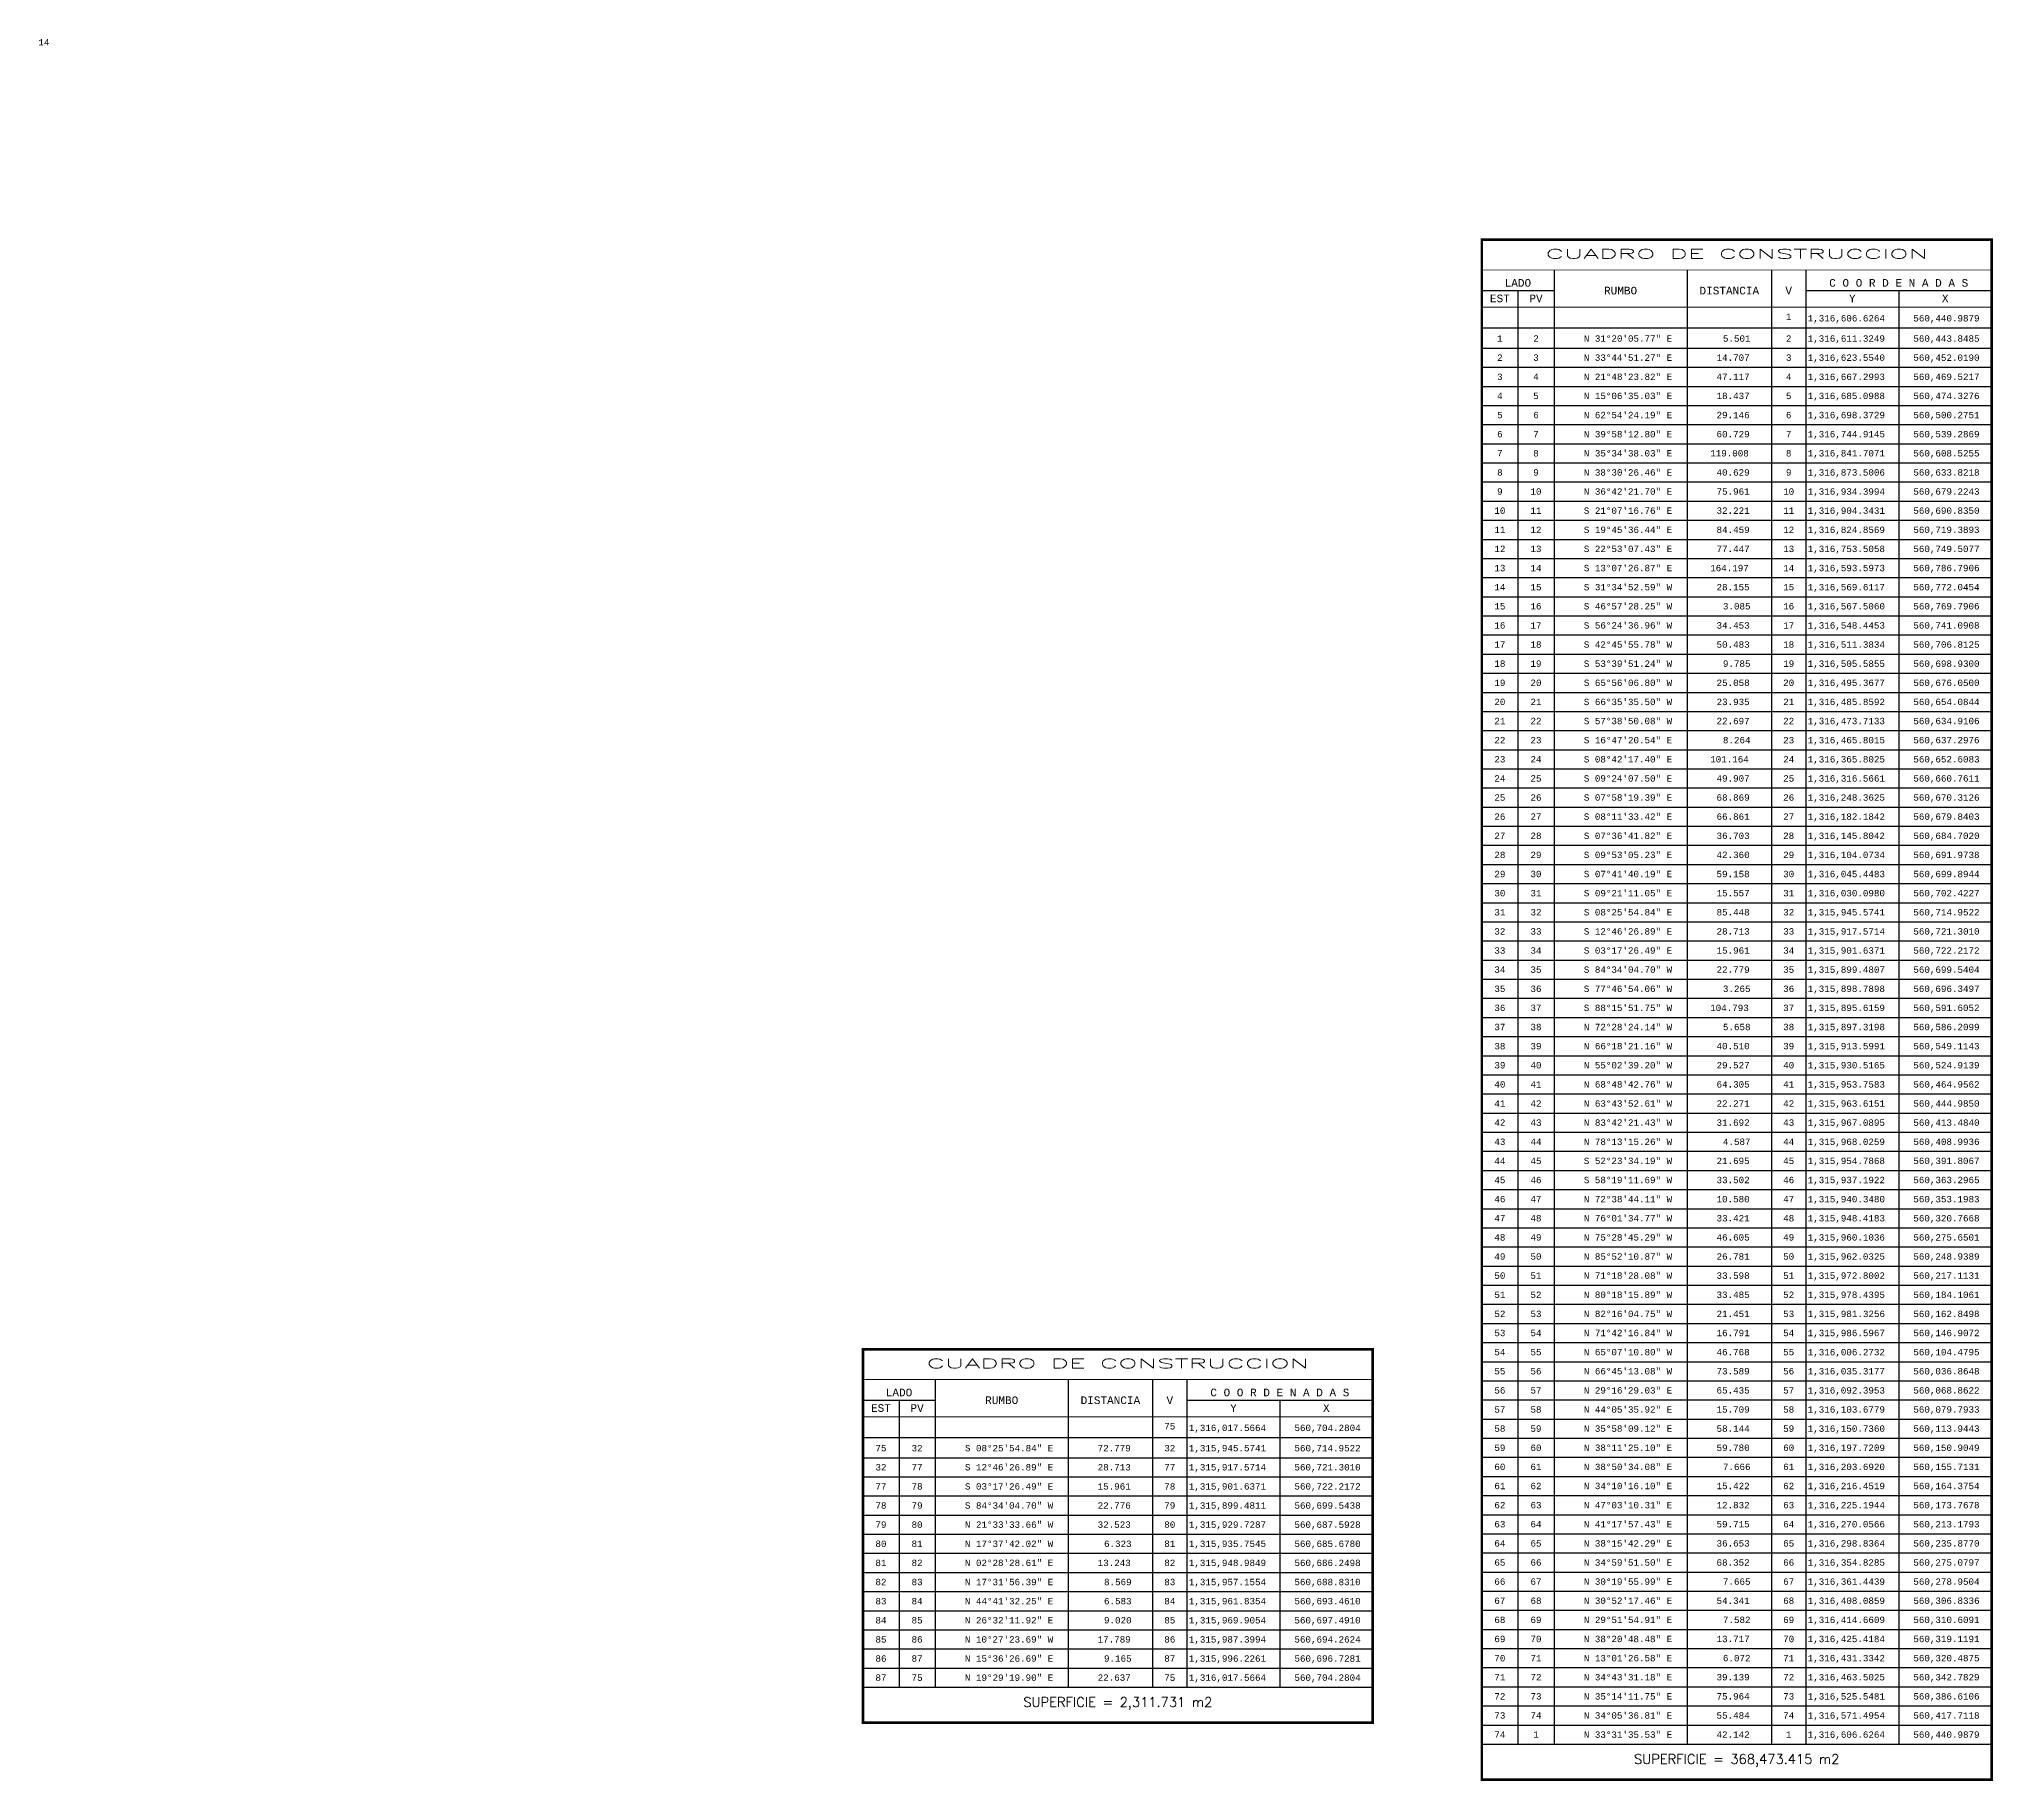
# Model space of a CAD drawing. Header units: millimetres. Extents: x -6666 to 12802, y -941 to 4807.
# Drawn here: x -4163 to -3397, y 3782 to 4465 of the extents above; entities that cross this region are included whole.
import ezdxf
from ezdxf.enums import TextEntityAlignment as Align

# ---------------------------------------------------------------- set-up
doc = ezdxf.new("R2010")
doc.units = ezdxf.units.MM
for name, color, linetype in [('CVL_CUADCON', 1, 'Continuous'), ('CVL_CUADCON_LIN', 8, 'Continuous'), ('CVL_CUADCON_TIT', 1, 'Continuous'), ('CVL_CUADCON_TX', 2, 'Continuous'), ('CVL_PUNTO_NUM', 250, 'Continuous')]:
    doc.layers.add(name, color=color, linetype=linetype)
doc.styles.add('HUECA1', font='HUECA1.shx')
doc.styles.add('MONOTXT4', font='MONOTXT4.shx')

msp = doc.modelspace()

# ---------------------------------------------------------------- linework, layer by layer
at = {"layer": 'CVL_CUADCON', "color": 1, "linetype": 'Continuous', "const_width": 1, "flags": 128}
for points in [[(-3597.6985, 4386.0762), (-3397.766, 4386.0762), (-3397.766, 3782.1587), (-3597.6985, 3782.1587)], [(-3840.4087, 3950.9153), (-3640.4762, 3950.9153), (-3640.4762, 3804.4978), (-3840.4087, 3804.4978)]]:
    msp.add_lwpolyline(points, close=True, dxfattribs=at)
at = {"layer": 'CVL_CUADCON', "color": 1, "linetype": 'Continuous', "const_width": 0.375, "flags": 128}
for points in [[(-3597.6985, 4374.2037), (-3397.766, 4374.2037)], [(-3597.6985, 4359.6587), (-3397.766, 4359.6587)], [(-3840.4087, 3939.0428), (-3640.4762, 3939.0428)], [(-3840.4087, 3924.4978), (-3640.4762, 3924.4978)], [(-3840.4087, 3818.4153), (-3640.4762, 3818.4153)], [(-3597.6985, 3796.0762), (-3397.766, 3796.0762)]]:
    msp.add_lwpolyline(points, dxfattribs=at)
at = {"layer": 'CVL_CUADCON_LIN', "color": 8, "linetype": 'Continuous'}
for p, q in [((-3569.376, 4374.2037), (-3569.376, 3796.0762)), ((-3517.1985, 4374.2037), (-3517.1985, 3796.0762)), ((-3484.091, 4374.2037), (-3484.091, 3796.0762)), ((-3470.626, 4374.2037), (-3470.626, 3796.0762)), ((-3597.6985, 4366.1337), (-3569.376, 4366.1337)), ((-3583.5485, 4366.1337), (-3583.5485, 3796.0762)), ((-3470.626, 4366.1337), (-3397.766, 4366.1337)), ((-3434.196, 4366.1337), (-3434.196, 3796.0762)), ((-3597.6985, 4351.5212), (-3397.766, 4351.5212)), ((-3597.6985, 4343.5762), (-3397.766, 4343.5762)), ((-3597.6985, 4336.0762), (-3397.766, 4336.0762)), ((-3597.6985, 4328.5762), (-3397.766, 4328.5762)), ((-3597.6985, 4321.0762), (-3397.766, 4321.0762)), ((-3597.6985, 4313.5762), (-3397.766, 4313.5762)), ((-3597.6985, 4306.0762), (-3397.766, 4306.0762)), ((-3597.6985, 4298.5762), (-3397.766, 4298.5762)), ((-3597.6985, 4291.0762), (-3397.766, 4291.0762)), ((-3597.6985, 4283.5762), (-3397.766, 4283.5762)), ((-3597.6985, 4276.0762), (-3397.766, 4276.0762)), ((-3597.6985, 4268.5762), (-3397.766, 4268.5762)), ((-3597.6985, 4261.0762), (-3397.766, 4261.0762)), ((-3597.6985, 4253.5762), (-3397.766, 4253.5762)), ((-3597.6985, 4246.0762), (-3397.766, 4246.0762)), ((-3597.6985, 4238.5762), (-3397.766, 4238.5762)), ((-3597.6985, 4231.0762), (-3397.766, 4231.0762)), ((-3597.6985, 4223.5762), (-3397.766, 4223.5762)), ((-3597.6985, 4216.0762), (-3397.766, 4216.0762)), ((-3597.6985, 4208.5762), (-3397.766, 4208.5762)), ((-3597.6985, 4201.0762), (-3397.766, 4201.0762)), ((-3597.6985, 4193.5762), (-3397.766, 4193.5762)), ((-3597.6985, 4186.0762), (-3397.766, 4186.0762)), ((-3597.6985, 4178.5762), (-3397.766, 4178.5762)), ((-3597.6985, 4171.0762), (-3397.766, 4171.0762)), ((-3597.6985, 4163.5762), (-3397.766, 4163.5762)), ((-3597.6985, 4156.0762), (-3397.766, 4156.0762)), ((-3597.6985, 4148.5762), (-3397.766, 4148.5762)), ((-3597.6985, 4141.0762), (-3397.766, 4141.0762)), ((-3597.6985, 4133.5762), (-3397.766, 4133.5762)), ((-3597.6985, 4126.0762), (-3397.766, 4126.0762)), ((-3597.6985, 4118.5762), (-3397.766, 4118.5762)), ((-3597.6985, 4111.0762), (-3397.766, 4111.0762)), ((-3597.6985, 4103.5762), (-3397.766, 4103.5762)), ((-3597.6985, 4096.0762), (-3397.766, 4096.0762)), ((-3597.6985, 4088.5762), (-3397.766, 4088.5762)), ((-3597.6985, 4081.0762), (-3397.766, 4081.0762)), ((-3597.6985, 4073.5762), (-3397.766, 4073.5762)), ((-3597.6985, 4066.0762), (-3397.766, 4066.0762)), ((-3597.6985, 4058.5762), (-3397.766, 4058.5762)), ((-3597.6985, 4051.0762), (-3397.766, 4051.0762)), ((-3597.6985, 4043.5762), (-3397.766, 4043.5762)), ((-3597.6985, 4036.0762), (-3397.766, 4036.0762)), ((-3597.6985, 4028.5762), (-3397.766, 4028.5762)), ((-3597.6985, 4021.0762), (-3397.766, 4021.0762)), ((-3597.6985, 4013.5762), (-3397.766, 4013.5762)), ((-3597.6985, 4006.0762), (-3397.766, 4006.0762)), ((-3597.6985, 3998.5762), (-3397.766, 3998.5762)), ((-3597.6985, 3991.0762), (-3397.766, 3991.0762)), ((-3597.6985, 3983.5762), (-3397.766, 3983.5762)), ((-3597.6985, 3976.0762), (-3397.766, 3976.0762)), ((-3597.6985, 3968.5762), (-3397.766, 3968.5762)), ((-3597.6985, 3961.0762), (-3397.766, 3961.0762)), ((-3597.6985, 3953.5762), (-3397.766, 3953.5762)), ((-3597.6985, 3946.0762), (-3397.766, 3946.0762)), ((-3812.0862, 3939.0428), (-3812.0862, 3818.4153)), ((-3759.9087, 3939.0428), (-3759.9087, 3818.4153)), ((-3726.8012, 3939.0428), (-3726.8012, 3818.4153)), ((-3713.3362, 3939.0428), (-3713.3362, 3818.4153)), ((-3597.6985, 3938.5762), (-3397.766, 3938.5762)), ((-3840.4087, 3930.9728), (-3812.0862, 3930.9728)), ((-3826.2587, 3930.9728), (-3826.2587, 3818.4153)), ((-3713.3362, 3930.9728), (-3640.4762, 3930.9728)), ((-3676.9062, 3930.9728), (-3676.9062, 3818.4153)), ((-3597.6985, 3931.0762), (-3397.766, 3931.0762)), ((-3597.6985, 3923.5762), (-3397.766, 3923.5762)), ((-3840.4087, 3916.3603), (-3640.4762, 3916.3603)), ((-3597.6985, 3916.0762), (-3397.766, 3916.0762)), ((-3840.4087, 3908.4153), (-3640.4762, 3908.4153)), ((-3597.6985, 3908.5762), (-3397.766, 3908.5762)), ((-3840.4087, 3900.9153), (-3640.4762, 3900.9153)), ((-3597.6985, 3901.0762), (-3397.766, 3901.0762)), ((-3840.4087, 3893.4153), (-3640.4762, 3893.4153)), ((-3597.6985, 3893.5762), (-3397.766, 3893.5762)), ((-3840.4087, 3885.9153), (-3640.4762, 3885.9153)), ((-3597.6985, 3886.0762), (-3397.766, 3886.0762)), ((-3840.4087, 3878.4153), (-3640.4762, 3878.4153)), ((-3597.6985, 3878.5762), (-3397.766, 3878.5762)), ((-3840.4087, 3870.9153), (-3640.4762, 3870.9153)), ((-3597.6985, 3871.0762), (-3397.766, 3871.0762)), ((-3840.4087, 3863.4153), (-3640.4762, 3863.4153)), ((-3597.6985, 3863.5762), (-3397.766, 3863.5762)), ((-3840.4087, 3855.9153), (-3640.4762, 3855.9153)), ((-3597.6985, 3856.0762), (-3397.766, 3856.0762)), ((-3840.4087, 3848.4153), (-3640.4762, 3848.4153)), ((-3597.6985, 3848.5762), (-3397.766, 3848.5762)), ((-3840.4087, 3840.9153), (-3640.4762, 3840.9153)), ((-3597.6985, 3841.0762), (-3397.766, 3841.0762)), ((-3840.4087, 3833.4153), (-3640.4762, 3833.4153)), ((-3597.6985, 3833.5762), (-3397.766, 3833.5762)), ((-3840.4087, 3825.9153), (-3640.4762, 3825.9153)), ((-3597.6985, 3826.0762), (-3397.766, 3826.0762)), ((-3840.4087, 3818.4153), (-3640.4762, 3818.4153)), ((-3597.6985, 3818.5762), (-3397.766, 3818.5762)), ((-3597.6985, 3811.0762), (-3397.766, 3811.0762)), ((-3597.6985, 3803.5762), (-3397.766, 3803.5762)), ((-3597.6985, 3796.0762), (-3397.766, 3796.0762))]:
    msp.add_line(p, q, dxfattribs=at)

# ---------------------------------------------------------------- texts
at = {"layer": 'CVL_CUADCON_TIT', "color": 1, "style": 'HUECA1', "width": 1.758658}
for p, p2 in [((-3572.6985, 4378.6512), (-3422.766, 4378.6512)), ((-3815.4087, 3943.4903), (-3665.4762, 3943.4903))]:
    msp.add_text('CUADRO DE CONSTRUCCION', height=3.75, dxfattribs=at).set_placement(p, p2, align=Align.FIT)
at = {"layer": 'CVL_CUADCON_TIT', "color": 1, "style": 'MONOTXT4'}
for s, p in [('LADO', (-3583.5485, 4367.6562)), ('C O O R D E N A D A S', (-3434.1985, 4367.6562)), ('EST', (-3590.6235, 4361.5662)), ('PV', (-3576.4485, 4361.5662)), ('Y', (-3452.3985, 4361.5662)), ('X', (-3415.9735, 4361.5662)), ('LADO', (-3826.2587, 3932.4953)), ('C O O R D E N A D A S', (-3676.9087, 3932.4953)), ('EST', (-3833.3337, 3926.4053)), ('PV', (-3819.1587, 3926.4053)), ('Y', (-3695.1087, 3926.4053)), ('X', (-3658.6837, 3926.4053))]:
    msp.add_text(s, height=3, dxfattribs=at).set_placement(p, align=Align.CENTER)
at = {"layer": 'CVL_CUADCON_TIT', "color": 1}
for s, height, style, p in [('RUMBO', 3, 'MONOTXT4', (-3543.2735, 4366.1262)), ('DISTANCIA', 3, 'MONOTXT4', (-3500.6485, 4366.1262)), ('V', 3, 'MONOTXT4', (-3477.3485, 4366.1262)), ('RUMBO', 3, 'MONOTXT4', (-3785.9837, 3930.9653)), ('DISTANCIA', 3, 'MONOTXT4', (-3743.3587, 3930.9653)), ('V', 3, 'MONOTXT4', (-3720.0587, 3930.9653)), ('SUPERFICIE = 2,311.731 m2', 3.75, 'HUECA1', (-3740.4425, 3811.9978)), ('SUPERFICIE = 368,473.415 m2', 3.75, 'HUECA1', (-3497.7322, 3789.6587))]:
    msp.add_text(s, height=height, dxfattribs=dict(at, style=style)).set_placement(p, align=Align.MIDDLE)
at = {"layer": 'CVL_CUADCON_TX', "color": 2, "style": 'MONOTXT4'}
for s, p in [('1', (-3477.3585, 4354.6462)), ('1', (-3590.6235, 4346.0762)), ('2', (-3576.4622, 4346.0762)), ('2', (-3477.3585, 4346.0762)), ('2', (-3590.6235, 4338.5762)), ('3', (-3576.4622, 4338.5762)), ('3', (-3477.3585, 4338.5762)), ('3', (-3590.6235, 4331.0762)), ('4', (-3576.4622, 4331.0762)), ('4', (-3477.3585, 4331.0762)), ('4', (-3590.6235, 4323.5762)), ('5', (-3576.4622, 4323.5762)), ('5', (-3477.3585, 4323.5762)), ('5', (-3590.6235, 4316.0762)), ('6', (-3576.4622, 4316.0762)), ('6', (-3477.3585, 4316.0762)), ('6', (-3590.6235, 4308.5762)), ('7', (-3576.4622, 4308.5762)), ('7', (-3477.3585, 4308.5762)), ('7', (-3590.6235, 4301.0762)), ('8', (-3576.4622, 4301.0762)), ('8', (-3477.3585, 4301.0762)), ('8', (-3590.6235, 4293.5762)), ('9', (-3576.4622, 4293.5762)), ('9', (-3477.3585, 4293.5762)), ('9', (-3590.6235, 4286.0762)), ('10', (-3576.4622, 4286.0762)), ('10', (-3477.3585, 4286.0762)), ('10', (-3590.6235, 4278.5762)), ('11', (-3576.4622, 4278.5762)), ('11', (-3477.3585, 4278.5762)), ('11', (-3590.6235, 4271.0762)), ('12', (-3576.4622, 4271.0762)), ('12', (-3477.3585, 4271.0762)), ('12', (-3590.6235, 4263.5762)), ('13', (-3576.4622, 4263.5762)), ('13', (-3477.3585, 4263.5762)), ('13', (-3590.6235, 4256.0762)), ('14', (-3576.4622, 4256.0762)), ('14', (-3477.3585, 4256.0762)), ('14', (-3590.6235, 4248.5762)), ('15', (-3576.4622, 4248.5762)), ('15', (-3477.3585, 4248.5762)), ('15', (-3590.6235, 4241.0762)), ('16', (-3576.4622, 4241.0762)), ('16', (-3477.3585, 4241.0762)), ('16', (-3590.6235, 4233.5762)), ('17', (-3576.4622, 4233.5762)), ('17', (-3477.3585, 4233.5762)), ('17', (-3590.6235, 4226.0762)), ('18', (-3576.4622, 4226.0762)), ('18', (-3477.3585, 4226.0762)), ('18', (-3590.6235, 4218.5762)), ('19', (-3576.4622, 4218.5762)), ('19', (-3477.3585, 4218.5762)), ('19', (-3590.6235, 4211.0762)), ('20', (-3576.4622, 4211.0762)), ('20', (-3477.3585, 4211.0762)), ('20', (-3590.6235, 4203.5762)), ('21', (-3576.4622, 4203.5762)), ('21', (-3477.3585, 4203.5762)), ('21', (-3590.6235, 4196.0762)), ('22', (-3576.4622, 4196.0762)), ('22', (-3477.3585, 4196.0762)), ('22', (-3590.6235, 4188.5762)), ('23', (-3590.6235, 4181.0762)), ('23', (-3576.4622, 4188.5762)), ('24', (-3576.4622, 4181.0762)), ('23', (-3477.3585, 4188.5762)), ('24', (-3477.3585, 4181.0762)), ('24', (-3590.6235, 4173.5762)), ('25', (-3576.4622, 4173.5762)), ('25', (-3477.3585, 4173.5762)), ('25', (-3590.6235, 4166.0762)), ('26', (-3576.4622, 4166.0762)), ('26', (-3477.3585, 4166.0762)), ('26', (-3590.6235, 4158.5762)), ('27', (-3576.4622, 4158.5762)), ('27', (-3477.3585, 4158.5762)), ('27', (-3590.6235, 4151.0762)), ('28', (-3576.4622, 4151.0762)), ('28', (-3477.3585, 4151.0762)), ('28', (-3590.6235, 4143.5762)), ('29', (-3576.4622, 4143.5762)), ('29', (-3477.3585, 4143.5762)), ('29', (-3590.6235, 4136.0762)), ('30', (-3576.4622, 4136.0762)), ('30', (-3477.3585, 4136.0762)), ('30', (-3590.6235, 4128.5762)), ('31', (-3576.4622, 4128.5762)), ('31', (-3477.3585, 4128.5762)), ('31', (-3590.6235, 4121.0762)), ('32', (-3576.4622, 4121.0762)), ('32', (-3477.3585, 4121.0762)), ('32', (-3590.6235, 4113.5762)), ('33', (-3576.4622, 4113.5762)), ('33', (-3477.3585, 4113.5762)), ('33', (-3590.6235, 4106.0762)), ('34', (-3576.4622, 4106.0762)), ('34', (-3477.3585, 4106.0762)), ('34', (-3590.6235, 4098.5762)), ('35', (-3576.4622, 4098.5762)), ('35', (-3477.3585, 4098.5762)), ('35', (-3590.6235, 4091.0762)), ('36', (-3576.4622, 4091.0762)), ('36', (-3477.3585, 4091.0762)), ('36', (-3590.6235, 4083.5762)), ('37', (-3576.4622, 4083.5762)), ('37', (-3477.3585, 4083.5762)), ('37', (-3590.6235, 4076.0762)), ('38', (-3576.4622, 4076.0762)), ('38', (-3477.3585, 4076.0762)), ('38', (-3590.6235, 4068.5762)), ('39', (-3576.4622, 4068.5762)), ('39', (-3477.3585, 4068.5762)), ('39', (-3590.6235, 4061.0762)), ('40', (-3576.4622, 4061.0762)), ('40', (-3477.3585, 4061.0762)), ('40', (-3590.6235, 4053.5762)), ('41', (-3576.4622, 4053.5762)), ('41', (-3477.3585, 4053.5762)), ('41', (-3590.6235, 4046.0762)), ('42', (-3576.4622, 4046.0762)), ('42', (-3477.3585, 4046.0762)), ('42', (-3590.6235, 4038.5762)), ('43', (-3576.4622, 4038.5762)), ('43', (-3477.3585, 4038.5762)), ('43', (-3590.6235, 4031.0762)), ('44', (-3576.4622, 4031.0762)), ('44', (-3477.3585, 4031.0762)), ('44', (-3590.6235, 4023.5762)), ('45', (-3576.4622, 4023.5762)), ('45', (-3477.3585, 4023.5762)), ('45', (-3590.6235, 4016.0762)), ('46', (-3576.4622, 4016.0762)), ('46', (-3477.3585, 4016.0762)), ('46', (-3590.6235, 4008.5762)), ('47', (-3576.4622, 4008.5762)), ('47', (-3477.3585, 4008.5762)), ('47', (-3590.6235, 4001.0762)), ('48', (-3576.4622, 4001.0762)), ('48', (-3477.3585, 4001.0762)), ('48', (-3590.6235, 3993.5762)), ('49', (-3576.4622, 3993.5762)), ('49', (-3477.3585, 3993.5762)), ('49', (-3590.6235, 3986.0762)), ('50', (-3576.4622, 3986.0762)), ('50', (-3477.3585, 3986.0762)), ('50', (-3590.6235, 3978.5762)), ('51', (-3576.4622, 3978.5762)), ('51', (-3477.3585, 3978.5762)), ('51', (-3590.6235, 3971.0762)), ('52', (-3576.4622, 3971.0762)), ('52', (-3477.3585, 3971.0762)), ('52', (-3590.6235, 3963.5762)), ('53', (-3576.4622, 3963.5762)), ('53', (-3477.3585, 3963.5762)), ('53', (-3590.6235, 3956.0762)), ('54', (-3576.4622, 3956.0762)), ('54', (-3477.3585, 3956.0762)), ('54', (-3590.6235, 3948.5762)), ('55', (-3576.4622, 3948.5762)), ('55', (-3477.3585, 3948.5762)), ('55', (-3590.6235, 3941.0762)), ('56', (-3576.4622, 3941.0762)), ('56', (-3477.3585, 3941.0762)), ('56', (-3590.6235, 3933.5762)), ('57', (-3576.4622, 3933.5762)), ('57', (-3477.3585, 3933.5762)), ('57', (-3590.6235, 3926.0762)), ('58', (-3576.4622, 3926.0762)), ('58', (-3477.3585, 3926.0762)), ('75', (-3720.0687, 3919.4853)), ('58', (-3590.6235, 3918.5762)), ('59', (-3576.4622, 3918.5762)), ('59', (-3477.3585, 3918.5762)), ('75', (-3833.3337, 3910.9153)), ('32', (-3819.1725, 3910.9153)), ('32', (-3720.0687, 3910.9153)), ('59', (-3590.6235, 3911.0762)), ('60', (-3576.4622, 3911.0762)), ('60', (-3477.3585, 3911.0762)), ('32', (-3833.3337, 3903.4153)), ('77', (-3819.1725, 3903.4153)), ('77', (-3720.0687, 3903.4153)), ('60', (-3590.6235, 3903.5762)), ('61', (-3576.4622, 3903.5762)), ('61', (-3477.3585, 3903.5762)), ('77', (-3833.3337, 3895.9153)), ('78', (-3819.1725, 3895.9153)), ('78', (-3720.0687, 3895.9153)), ('61', (-3590.6235, 3896.0762)), ('62', (-3576.4622, 3896.0762)), ('62', (-3477.3585, 3896.0762)), ('78', (-3833.3337, 3888.4153)), ('79', (-3819.1725, 3888.4153)), ('79', (-3720.0687, 3888.4153)), ('62', (-3590.6235, 3888.5762)), ('63', (-3576.4622, 3888.5762)), ('63', (-3477.3585, 3888.5762)), ('79', (-3833.3337, 3880.9153)), ('80', (-3819.1725, 3880.9153)), ('80', (-3720.0687, 3880.9153)), ('63', (-3590.6235, 3881.0762)), ('64', (-3576.4622, 3881.0762)), ('64', (-3477.3585, 3881.0762)), ('80', (-3833.3337, 3873.4153)), ('81', (-3819.1725, 3873.4153)), ('81', (-3720.0687, 3873.4153)), ('64', (-3590.6235, 3873.5762)), ('65', (-3576.4622, 3873.5762)), ('65', (-3477.3585, 3873.5762)), ('81', (-3833.3337, 3865.9153)), ('82', (-3819.1725, 3865.9153)), ('82', (-3720.0687, 3865.9153)), ('65', (-3590.6235, 3866.0762)), ('66', (-3576.4622, 3866.0762)), ('66', (-3477.3585, 3866.0762)), ('82', (-3833.3337, 3858.4153)), ('83', (-3819.1725, 3858.4153)), ('83', (-3720.0687, 3858.4153)), ('66', (-3590.6235, 3858.5762)), ('67', (-3576.4622, 3858.5762)), ('67', (-3477.3585, 3858.5762)), ('83', (-3833.3337, 3850.9153)), ('84', (-3819.1725, 3850.9153)), ('84', (-3720.0687, 3850.9153)), ('67', (-3590.6235, 3851.0762)), ('68', (-3576.4622, 3851.0762)), ('68', (-3477.3585, 3851.0762)), ('84', (-3833.3337, 3843.4153)), ('85', (-3819.1725, 3843.4153)), ('85', (-3720.0687, 3843.4153)), ('68', (-3590.6235, 3843.5762)), ('69', (-3576.4622, 3843.5762)), ('69', (-3477.3585, 3843.5762)), ('85', (-3833.3337, 3835.9153)), ('86', (-3819.1725, 3835.9153)), ('86', (-3720.0687, 3835.9153)), ('69', (-3590.6235, 3836.0762)), ('70', (-3576.4622, 3836.0762)), ('70', (-3477.3585, 3836.0762)), ('86', (-3833.3337, 3828.4153)), ('87', (-3833.3337, 3820.9153)), ('87', (-3819.1725, 3828.4153)), ('87', (-3720.0687, 3828.4153)), ('70', (-3590.6235, 3828.5762)), ('71', (-3590.6235, 3821.0762)), ('71', (-3576.4622, 3828.5762)), ('72', (-3576.4622, 3821.0762)), ('71', (-3477.3585, 3828.5762)), ('72', (-3477.3585, 3821.0762)), ('75', (-3819.1725, 3820.9153)), ('75', (-3720.0687, 3820.9153)), ('72', (-3590.6235, 3813.5762)), ('73', (-3576.4622, 3813.5762)), ('73', (-3477.3585, 3813.5762)), ('73', (-3590.6235, 3806.0762)), ('74', (-3576.4622, 3806.0762)), ('74', (-3477.3585, 3806.0762)), ('74', (-3590.6235, 3798.5762)), ('1', (-3576.4622, 3798.5762)), ('1', (-3477.3585, 3798.5762))]:
    msp.add_text(s, height=2.5, dxfattribs=at).set_placement(p, align=Align.CENTER)
for s, p in [('1,316,606.6264', (-3469.8985, 4354.0212)), ('560,440.9879', (-3428.4735, 4354.0212)), ('N 31%%d20\'05.77" E', (-3557.6985, 4346.0762)), ('5.501', (-3503.1485, 4346.0762)), ('1,316,611.3249', (-3469.8985, 4346.0762)), ('560,443.8485', (-3428.4735, 4346.0762)), ('N 33%%d44\'51.27" E', (-3557.6985, 4338.5762)), ('14.707', (-3505.6485, 4338.5762)), ('1,316,623.5540', (-3469.8985, 4338.5762)), ('560,452.0190', (-3428.4735, 4338.5762)), ('N 21%%d48\'23.82" E', (-3557.6985, 4331.0762)), ('47.117', (-3505.6485, 4331.0762)), ('1,316,667.2993', (-3469.8985, 4331.0762)), ('560,469.5217', (-3428.4735, 4331.0762)), ('N 15%%d06\'35.03" E', (-3557.6985, 4323.5762)), ('18.437', (-3505.6485, 4323.5762)), ('1,316,685.0988', (-3469.8985, 4323.5762)), ('560,474.3276', (-3428.4735, 4323.5762)), ('N 62%%d54\'24.19" E', (-3557.6985, 4316.0762)), ('29.146', (-3505.6485, 4316.0762)), ('1,316,698.3729', (-3469.8985, 4316.0762)), ('560,500.2751', (-3428.4735, 4316.0762)), ('N 39%%d58\'12.80" E', (-3557.6985, 4308.5762)), ('60.729', (-3505.6485, 4308.5762)), ('1,316,744.9145', (-3469.8985, 4308.5762)), ('560,539.2869', (-3428.4735, 4308.5762)), ('N 35%%d34\'38.03" E', (-3557.6985, 4301.0762)), ('119.008', (-3508.1485, 4301.0762)), ('1,316,841.7071', (-3469.8985, 4301.0762)), ('560,608.5255', (-3428.4735, 4301.0762)), ('N 38%%d30\'26.46" E', (-3557.6985, 4293.5762)), ('40.629', (-3505.6485, 4293.5762)), ('1,316,873.5006', (-3469.8985, 4293.5762)), ('560,633.8218', (-3428.4735, 4293.5762)), ('N 36%%d42\'21.70" E', (-3557.6985, 4286.0762)), ('75.961', (-3505.6485, 4286.0762)), ('1,316,934.3994', (-3469.8985, 4286.0762)), ('560,679.2243', (-3428.4735, 4286.0762)), ('S 21%%d07\'16.76" E', (-3557.6985, 4278.5762)), ('32.221', (-3505.6485, 4278.5762)), ('1,316,904.3431', (-3469.8985, 4278.5762)), ('560,690.8350', (-3428.4735, 4278.5762)), ('S 19%%d45\'36.44" E', (-3557.6985, 4271.0762)), ('84.459', (-3505.6485, 4271.0762)), ('1,316,824.8569', (-3469.8985, 4271.0762)), ('560,719.3893', (-3428.4735, 4271.0762)), ('S 22%%d53\'07.43" E', (-3557.6985, 4263.5762)), ('77.447', (-3505.6485, 4263.5762)), ('1,316,753.5058', (-3469.8985, 4263.5762)), ('560,749.5077', (-3428.4735, 4263.5762)), ('S 13%%d07\'26.87" E', (-3557.6985, 4256.0762)), ('164.197', (-3508.1485, 4256.0762)), ('1,316,593.5973', (-3469.8985, 4256.0762)), ('560,786.7906', (-3428.4735, 4256.0762)), ('S 31%%d34\'52.59" W', (-3557.6985, 4248.5762)), ('28.155', (-3505.6485, 4248.5762)), ('1,316,569.6117', (-3469.8985, 4248.5762)), ('560,772.0454', (-3428.4735, 4248.5762)), ('S 46%%d57\'28.25" W', (-3557.6985, 4241.0762)), ('3.085', (-3503.1485, 4241.0762)), ('1,316,567.5060', (-3469.8985, 4241.0762)), ('560,769.7906', (-3428.4735, 4241.0762)), ('S 56%%d24\'36.96" W', (-3557.6985, 4233.5762)), ('34.453', (-3505.6485, 4233.5762)), ('1,316,548.4453', (-3469.8985, 4233.5762)), ('560,741.0908', (-3428.4735, 4233.5762)), ('S 42%%d45\'55.78" W', (-3557.6985, 4226.0762)), ('50.483', (-3505.6485, 4226.0762)), ('1,316,511.3834', (-3469.8985, 4226.0762)), ('560,706.8125', (-3428.4735, 4226.0762)), ('S 53%%d39\'51.24" W', (-3557.6985, 4218.5762)), ('9.785', (-3503.1485, 4218.5762)), ('1,316,505.5855', (-3469.8985, 4218.5762)), ('560,698.9300', (-3428.4735, 4218.5762)), ('S 65%%d56\'06.80" W', (-3557.6985, 4211.0762)), ('25.058', (-3505.6485, 4211.0762)), ('1,316,495.3677', (-3469.8985, 4211.0762)), ('560,676.0500', (-3428.4735, 4211.0762)), ('S 66%%d35\'35.50" W', (-3557.6985, 4203.5762)), ('23.935', (-3505.6485, 4203.5762)), ('1,316,485.8592', (-3469.8985, 4203.5762)), ('560,654.0844', (-3428.4735, 4203.5762)), ('S 57%%d38\'50.08" W', (-3557.6985, 4196.0762)), ('S 16%%d47\'20.54" E', (-3557.6985, 4188.5762)), ('22.697', (-3505.6485, 4196.0762)), ('1,316,473.7133', (-3469.8985, 4196.0762)), ('560,634.9106', (-3428.4735, 4196.0762)), ('S 08%%d42\'17.40" E', (-3557.6985, 4181.0762)), ('101.164', (-3508.1485, 4181.0762)), ('8.264', (-3503.1485, 4188.5762)), ('1,316,465.8015', (-3469.8985, 4188.5762)), ('1,316,365.8025', (-3469.8985, 4181.0762)), ('560,637.2976', (-3428.4735, 4188.5762)), ('560,652.6083', (-3428.4735, 4181.0762)), ('S 09%%d24\'07.50" E', (-3557.6985, 4173.5762)), ('49.907', (-3505.6485, 4173.5762)), ('1,316,316.5661', (-3469.8985, 4173.5762)), ('560,660.7611', (-3428.4735, 4173.5762)), ('S 07%%d58\'19.39" E', (-3557.6985, 4166.0762)), ('68.869', (-3505.6485, 4166.0762)), ('1,316,248.3625', (-3469.8985, 4166.0762)), ('560,670.3126', (-3428.4735, 4166.0762)), ('S 08%%d11\'33.42" E', (-3557.6985, 4158.5762)), ('66.861', (-3505.6485, 4158.5762)), ('1,316,182.1842', (-3469.8985, 4158.5762)), ('560,679.8403', (-3428.4735, 4158.5762)), ('S 07%%d36\'41.82" E', (-3557.6985, 4151.0762)), ('36.703', (-3505.6485, 4151.0762)), ('1,316,145.8042', (-3469.8985, 4151.0762)), ('560,684.7020', (-3428.4735, 4151.0762)), ('S 09%%d53\'05.23" E', (-3557.6985, 4143.5762)), ('42.360', (-3505.6485, 4143.5762)), ('1,316,104.0734', (-3469.8985, 4143.5762)), ('560,691.9738', (-3428.4735, 4143.5762)), ('S 07%%d41\'40.19" E', (-3557.6985, 4136.0762)), ('59.158', (-3505.6485, 4136.0762)), ('1,316,045.4483', (-3469.8985, 4136.0762)), ('560,699.8944', (-3428.4735, 4136.0762)), ('S 09%%d21\'11.05" E', (-3557.6985, 4128.5762)), ('15.557', (-3505.6485, 4128.5762)), ('1,316,030.0980', (-3469.8985, 4128.5762)), ('560,702.4227', (-3428.4735, 4128.5762)), ('S 08%%d25\'54.84" E', (-3557.6985, 4121.0762)), ('85.448', (-3505.6485, 4121.0762)), ('1,315,945.5741', (-3469.8985, 4121.0762)), ('560,714.9522', (-3428.4735, 4121.0762)), ('S 12%%d46\'26.89" E', (-3557.6985, 4113.5762)), ('28.713', (-3505.6485, 4113.5762)), ('1,315,917.5714', (-3469.8985, 4113.5762)), ('560,721.3010', (-3428.4735, 4113.5762)), ('S 03%%d17\'26.49" E', (-3557.6985, 4106.0762)), ('15.961', (-3505.6485, 4106.0762)), ('1,315,901.6371', (-3469.8985, 4106.0762)), ('560,722.2172', (-3428.4735, 4106.0762)), ('S 84%%d34\'04.70" W', (-3557.6985, 4098.5762)), ('22.779', (-3505.6485, 4098.5762)), ('1,315,899.4807', (-3469.8985, 4098.5762)), ('560,699.5404', (-3428.4735, 4098.5762)), ('S 77%%d46\'54.06" W', (-3557.6985, 4091.0762)), ('3.265', (-3503.1485, 4091.0762)), ('1,315,898.7898', (-3469.8985, 4091.0762)), ('560,696.3497', (-3428.4735, 4091.0762)), ('S 88%%d15\'51.75" W', (-3557.6985, 4083.5762)), ('104.793', (-3508.1485, 4083.5762)), ('1,315,895.6159', (-3469.8985, 4083.5762)), ('560,591.6052', (-3428.4735, 4083.5762)), ('N 72%%d28\'24.14" W', (-3557.6985, 4076.0762)), ('5.658', (-3503.1485, 4076.0762)), ('1,315,897.3198', (-3469.8985, 4076.0762)), ('560,586.2099', (-3428.4735, 4076.0762)), ('N 66%%d18\'21.16" W', (-3557.6985, 4068.5762)), ('40.510', (-3505.6485, 4068.5762)), ('1,315,913.5991', (-3469.8985, 4068.5762)), ('560,549.1143', (-3428.4735, 4068.5762)), ('N 55%%d02\'39.20" W', (-3557.6985, 4061.0762)), ('29.527', (-3505.6485, 4061.0762)), ('1,315,930.5165', (-3469.8985, 4061.0762)), ('560,524.9139', (-3428.4735, 4061.0762)), ('N 68%%d48\'42.76" W', (-3557.6985, 4053.5762)), ('64.305', (-3505.6485, 4053.5762)), ('1,315,953.7583', (-3469.8985, 4053.5762)), ('560,464.9562', (-3428.4735, 4053.5762)), ('N 63%%d43\'52.61" W', (-3557.6985, 4046.0762)), ('22.271', (-3505.6485, 4046.0762)), ('1,315,963.6151', (-3469.8985, 4046.0762)), ('560,444.9850', (-3428.4735, 4046.0762)), ('N 83%%d42\'21.43" W', (-3557.6985, 4038.5762)), ('31.692', (-3505.6485, 4038.5762)), ('1,315,967.0895', (-3469.8985, 4038.5762)), ('560,413.4840', (-3428.4735, 4038.5762)), ('N 78%%d13\'15.26" W', (-3557.6985, 4031.0762)), ('4.587', (-3503.1485, 4031.0762)), ('1,315,968.0259', (-3469.8985, 4031.0762)), ('560,408.9936', (-3428.4735, 4031.0762)), ('S 52%%d23\'34.19" W', (-3557.6985, 4023.5762)), ('21.695', (-3505.6485, 4023.5762)), ('1,315,954.7868', (-3469.8985, 4023.5762)), ('560,391.8067', (-3428.4735, 4023.5762)), ('S 58%%d19\'11.69" W', (-3557.6985, 4016.0762)), ('33.502', (-3505.6485, 4016.0762)), ('1,315,937.1922', (-3469.8985, 4016.0762)), ('560,363.2965', (-3428.4735, 4016.0762)), ('N 72%%d38\'44.11" W', (-3557.6985, 4008.5762)), ('10.580', (-3505.6485, 4008.5762)), ('1,315,940.3480', (-3469.8985, 4008.5762)), ('560,353.1983', (-3428.4735, 4008.5762)), ('N 76%%d01\'34.77" W', (-3557.6985, 4001.0762)), ('33.421', (-3505.6485, 4001.0762)), ('1,315,948.4183', (-3469.8985, 4001.0762)), ('560,320.7668', (-3428.4735, 4001.0762)), ('N 75%%d28\'45.29" W', (-3557.6985, 3993.5762)), ('46.605', (-3505.6485, 3993.5762)), ('1,315,960.1036', (-3469.8985, 3993.5762)), ('560,275.6501', (-3428.4735, 3993.5762)), ('N 85%%d52\'10.87" W', (-3557.6985, 3986.0762)), ('26.781', (-3505.6485, 3986.0762)), ('1,315,962.0325', (-3469.8985, 3986.0762)), ('560,248.9389', (-3428.4735, 3986.0762)), ('N 71%%d18\'28.08" W', (-3557.6985, 3978.5762)), ('33.598', (-3505.6485, 3978.5762)), ('1,315,972.8002', (-3469.8985, 3978.5762)), ('560,217.1131', (-3428.4735, 3978.5762)), ('N 80%%d18\'15.89" W', (-3557.6985, 3971.0762)), ('33.485', (-3505.6485, 3971.0762)), ('1,315,978.4395', (-3469.8985, 3971.0762)), ('560,184.1061', (-3428.4735, 3971.0762)), ('N 82%%d16\'04.75" W', (-3557.6985, 3963.5762)), ('21.451', (-3505.6485, 3963.5762)), ('1,315,981.3256', (-3469.8985, 3963.5762)), ('560,162.8498', (-3428.4735, 3963.5762)), ('N 71%%d42\'16.84" W', (-3557.6985, 3956.0762)), ('16.791', (-3505.6485, 3956.0762)), ('1,315,986.5967', (-3469.8985, 3956.0762)), ('560,146.9072', (-3428.4735, 3956.0762)), ('N 65%%d07\'10.80" W', (-3557.6985, 3948.5762)), ('46.768', (-3505.6485, 3948.5762)), ('1,316,006.2732', (-3469.8985, 3948.5762)), ('560,104.4795', (-3428.4735, 3948.5762)), ('N 66%%d45\'13.08" W', (-3557.6985, 3941.0762)), ('73.589', (-3505.6485, 3941.0762)), ('1,316,035.3177', (-3469.8985, 3941.0762)), ('560,036.8648', (-3428.4735, 3941.0762)), ('N 29%%d16\'29.03" E', (-3557.6985, 3933.5762)), ('65.435', (-3505.6485, 3933.5762)), ('1,316,092.3953', (-3469.8985, 3933.5762)), ('560,068.8622', (-3428.4735, 3933.5762)), ('N 44%%d05\'35.92" E', (-3557.6985, 3926.0762)), ('15.709', (-3505.6485, 3926.0762)), ('1,316,103.6779', (-3469.8985, 3926.0762)), ('560,079.7933', (-3428.4735, 3926.0762)), ('1,316,017.5664', (-3712.6087, 3918.8603)), ('560,704.2804', (-3671.1837, 3918.8603)), ('N 35%%d58\'09.12" E', (-3557.6985, 3918.5762)), ('58.144', (-3505.6485, 3918.5762)), ('1,316,150.7360', (-3469.8985, 3918.5762)), ('560,113.9443', (-3428.4735, 3918.5762)), ('S 08%%d25\'54.84" E', (-3800.4087, 3910.9153)), ('72.779', (-3748.3587, 3910.9153)), ('1,315,945.5741', (-3712.6087, 3910.9153)), ('560,714.9522', (-3671.1837, 3910.9153)), ('N 38%%d11\'25.10" E', (-3557.6985, 3911.0762)), ('59.780', (-3505.6485, 3911.0762)), ('1,316,197.7209', (-3469.8985, 3911.0762)), ('560,150.9049', (-3428.4735, 3911.0762)), ('S 12%%d46\'26.89" E', (-3800.4087, 3903.4153)), ('28.713', (-3748.3587, 3903.4153)), ('1,315,917.5714', (-3712.6087, 3903.4153)), ('560,721.3010', (-3671.1837, 3903.4153)), ('N 38%%d50\'34.08" E', (-3557.6985, 3903.5762)), ('7.666', (-3503.1485, 3903.5762)), ('1,316,203.6920', (-3469.8985, 3903.5762)), ('560,155.7131', (-3428.4735, 3903.5762)), ('S 03%%d17\'26.49" E', (-3800.4087, 3895.9153)), ('15.961', (-3748.3587, 3895.9153)), ('1,315,901.6371', (-3712.6087, 3895.9153)), ('560,722.2172', (-3671.1837, 3895.9153)), ('N 34%%d10\'16.10" E', (-3557.6985, 3896.0762)), ('15.422', (-3505.6485, 3896.0762)), ('1,316,216.4519', (-3469.8985, 3896.0762)), ('560,164.3754', (-3428.4735, 3896.0762)), ('S 84%%d34\'04.70" W', (-3800.4087, 3888.4153)), ('22.776', (-3748.3587, 3888.4153)), ('1,315,899.4811', (-3712.6087, 3888.4153)), ('560,699.5438', (-3671.1837, 3888.4153)), ('N 47%%d03\'10.31" E', (-3557.6985, 3888.5762)), ('12.832', (-3505.6485, 3888.5762)), ('1,316,225.1944', (-3469.8985, 3888.5762)), ('560,173.7678', (-3428.4735, 3888.5762)), ('N 21%%d33\'33.66" W', (-3800.4087, 3880.9153)), ('32.523', (-3748.3587, 3880.9153)), ('1,315,929.7287', (-3712.6087, 3880.9153)), ('560,687.5928', (-3671.1837, 3880.9153)), ('N 41%%d17\'57.43" E', (-3557.6985, 3881.0762)), ('59.715', (-3505.6485, 3881.0762)), ('1,316,270.0566', (-3469.8985, 3881.0762)), ('560,213.1793', (-3428.4735, 3881.0762)), ('N 17%%d37\'42.02" W', (-3800.4087, 3873.4153)), ('6.323', (-3745.8587, 3873.4153)), ('1,315,935.7545', (-3712.6087, 3873.4153)), ('560,685.6780', (-3671.1837, 3873.4153)), ('N 38%%d15\'42.29" E', (-3557.6985, 3873.5762)), ('36.653', (-3505.6485, 3873.5762)), ('1,316,298.8364', (-3469.8985, 3873.5762)), ('560,235.8770', (-3428.4735, 3873.5762)), ('N 02%%d28\'28.61" E', (-3800.4087, 3865.9153)), ('13.243', (-3748.3587, 3865.9153)), ('1,315,948.9849', (-3712.6087, 3865.9153)), ('560,686.2498', (-3671.1837, 3865.9153)), ('N 34%%d59\'51.50" E', (-3557.6985, 3866.0762)), ('68.352', (-3505.6485, 3866.0762)), ('1,316,354.8285', (-3469.8985, 3866.0762)), ('560,275.0797', (-3428.4735, 3866.0762)), ('N 17%%d31\'56.39" E', (-3800.4087, 3858.4153)), ('8.569', (-3745.8587, 3858.4153)), ('1,315,957.1554', (-3712.6087, 3858.4153)), ('560,688.8310', (-3671.1837, 3858.4153)), ('N 30%%d19\'55.99" E', (-3557.6985, 3858.5762)), ('7.665', (-3503.1485, 3858.5762)), ('1,316,361.4439', (-3469.8985, 3858.5762)), ('560,278.9504', (-3428.4735, 3858.5762)), ('N 44%%d41\'32.25" E', (-3800.4087, 3850.9153)), ('6.583', (-3745.8587, 3850.9153)), ('1,315,961.8354', (-3712.6087, 3850.9153)), ('560,693.4610', (-3671.1837, 3850.9153)), ('N 30%%d52\'17.46" E', (-3557.6985, 3851.0762)), ('54.341', (-3505.6485, 3851.0762)), ('1,316,408.0859', (-3469.8985, 3851.0762)), ('560,306.8336', (-3428.4735, 3851.0762)), ('N 26%%d32\'11.92" E', (-3800.4087, 3843.4153)), ('9.020', (-3745.8587, 3843.4153)), ('1,315,969.9054', (-3712.6087, 3843.4153)), ('560,697.4910', (-3671.1837, 3843.4153)), ('N 29%%d51\'54.91" E', (-3557.6985, 3843.5762)), ('N 38%%d20\'48.48" E', (-3557.6985, 3836.0762)), ('7.582', (-3503.1485, 3843.5762)), ('1,316,414.6609', (-3469.8985, 3843.5762)), ('560,310.6091', (-3428.4735, 3843.5762)), ('N 10%%d27\'23.69" W', (-3800.4087, 3835.9153)), ('N 15%%d36\'26.69" E', (-3800.4087, 3828.4153)), ('17.789', (-3748.3587, 3835.9153)), ('1,315,987.3994', (-3712.6087, 3835.9153)), ('560,694.2624', (-3671.1837, 3835.9153)), ('N 13%%d01\'26.58" E', (-3557.6985, 3828.5762)), ('13.717', (-3505.6485, 3836.0762)), ('1,316,425.4184', (-3469.8985, 3836.0762)), ('560,319.1191', (-3428.4735, 3836.0762)), ('N 19%%d29\'19.90" E', (-3800.4087, 3820.9153)), ('22.637', (-3748.3587, 3820.9153)), ('9.165', (-3745.8587, 3828.4153)), ('1,315,996.2261', (-3712.6087, 3828.4153)), ('1,316,017.5664', (-3712.6087, 3820.9153)), ('560,696.7281', (-3671.1837, 3828.4153)), ('560,704.2804', (-3671.1837, 3820.9153)), ('N 34%%d43\'31.18" E', (-3557.6985, 3821.0762)), ('39.139', (-3505.6485, 3821.0762)), ('6.072', (-3503.1485, 3828.5762)), ('1,316,431.3342', (-3469.8985, 3828.5762)), ('1,316,463.5025', (-3469.8985, 3821.0762)), ('560,320.4875', (-3428.4735, 3828.5762)), ('560,342.7829', (-3428.4735, 3821.0762)), ('N 35%%d14\'11.75" E', (-3557.6985, 3813.5762)), ('75.964', (-3505.6485, 3813.5762)), ('1,316,525.5481', (-3469.8985, 3813.5762)), ('560,386.6106', (-3428.4735, 3813.5762)), ('N 34%%d05\'36.81" E', (-3557.6985, 3806.0762)), ('55.484', (-3505.6485, 3806.0762)), ('1,316,571.4954', (-3469.8985, 3806.0762)), ('560,417.7118', (-3428.4735, 3806.0762)), ('N 33%%d31\'35.53" E', (-3557.6985, 3798.5762)), ('42.142', (-3505.6485, 3798.5762)), ('1,316,606.6264', (-3469.8985, 3798.5762)), ('560,440.9879', (-3428.4735, 3798.5762))]:
    msp.add_text(s, height=2.5, dxfattribs=at).set_placement(p)
at = {"layer": 'CVL_PUNTO_NUM', "color": 2, "style": 'MONOTXT4'}
msp.add_text('14', height=2.5, dxfattribs=at).set_placement((-4163.7496, 4462.269))

doc.saveas('drawing.dxf')
